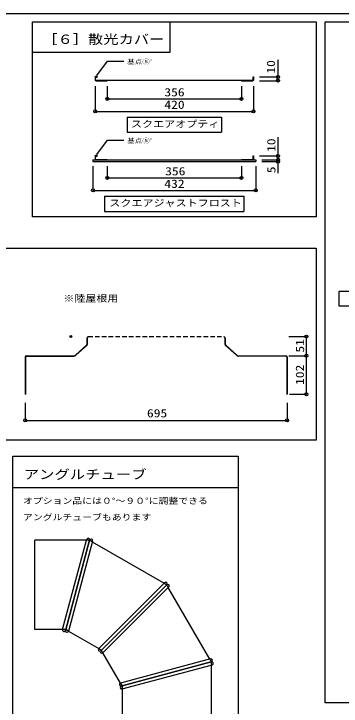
# Model space of a CAD drawing. Units: millimetres at full size, sheet at 1:10. Extents: x -2000 to 2000, y -1400 to 1400.
# Drawn here: x -602 to 267, y -439 to 1400 of the extents above; entities that cross this region are included whole.
import ezdxf
from ezdxf.enums import TextEntityAlignment as Align

# ---------------------------------------------------------------- set-up
doc = ezdxf.new("R2010")
doc.units = ezdxf.units.MM
doc.header["$LTSCALE"] = 10
doc.header["$PDMODE"] = 32
doc.header["$PDSIZE"] = 5
doc.linetypes.add('DASHED1', pattern=[1.8, 1.2, -0.6])
for name, color, linetype in [('0-3_ドーム', 7, 'Continuous'), ('0-4_文字', 7, 'Continuous'), ('8-0', 7, 'Continuous'), ('F-F', 7, 'Continuous')]:
    doc.layers.add(name, color=color, linetype=linetype)
doc.styles.add('ＭＳ ゴシック', font='')
doc.styles.get('ＭＳ ゴシック').set_extended_font_data('MS Gothic')

msp = doc.modelspace()

# ---------------------------------------------------------------- linework, layer by layer
at = {"layer": '0-3_ドーム'}
for p, q in [((-552.75, 861.1), (-552.75, 1379.1)), ((224.61, -430.9), (224.61, 1379.1)), ((-382.06, 1236.02), (-353.3, 1274.02)), ((-353.3, 1274.02), (-310.32, 1274.02)), ((98.93, 1278.21), (98.93, 1222.28)), ((49.5, 1232.28), (99.11, 1232.28)), ((49.5, 1222.28), (98.93, 1222.28)), ((95.6, 1226.56), (95.58, 1226.56)), ((-386.3, 1207.83), (-386.3, 1140.77)), ((-354.3, 1207.83), (-354.3, 1174.16)), ((1.7, 1207.83), (1.7, 1174.16)), ((33.7, 1207.83), (33.7, 1140.95)), ((-354.3, 1174.16), (1.7, 1174.16)), ((-386.13, 1140.95), (33.7, 1140.95)), ((-301.21, 1125.21), (-301.21, 1085.21)), ((-301.21, 1125.21), (-51.4, 1125.21)), ((-51.4, 1125.21), (-51.4, 1085.21)), ((-301.21, 1085.21), (-51.4, 1085.21)), ((98.93, 1072.41), (98.93, 976.6)), ((-382.06, 1026.08), (-353.3, 1064.08)), ((-353.3, 1064.08), (-310.32, 1064.08)), ((49.5, 1022.33), (98.93, 1022.33)), ((-392.3, 995.04), (-392.3, 931)), ((-354.3, 995.04), (-354.3, 964.22)), ((1.7, 995.04), (1.7, 964.22)), ((39.7, 995.04), (39.7, 931)), ((-354.3, 964.22), (1.7, 964.22)), ((-392.3, 931), (39.7, 931)), ((-361.26, 915.26), (8.65, 915.26)), ((8.65, 915.26), (8.65, 875.26)), ((200.31, 861.1), (-552.75, 861.1)), ((-408.42, 537.23), (-408.42, 521.17)), ((-407.62, 537.23), (-407.62, 521.17)), ((-404.61, 542.49), (-404.36, 541.73)), ((-44.61, 542.49), (-44.86, 541.73)), ((-41.6, 521.17), (-41.6, 537.23)), ((-40.8, 521.17), (-40.8, 537.23)), ((-408.63, 520.41), (-437.78, 494.39)), ((-408.01, 519.89), (-437.25, 493.79)), ((-12.07, 493.87), (-41.22, 519.89)), ((-11.44, 494.39), (-40.6, 520.41)), ((-572.11, 488.4), (-572.11, 389.2)), ((-571.31, 488.4), (-571.31, 389.2)), ((-569.31, 491.2), (-443.29, 491.2)), ((-569.31, 490.4), (-443.29, 490.4)), ((-5.94, 491.2), (120.09, 491.2)), ((120.09, 490.4), (-5.94, 490.4)), ((122.09, 488.4), (122.09, 389.2)), ((122.89, 488.4), (122.89, 389.2)), ((127.47, 491.7), (174.78, 491.7)), ((-572.11, 389.2), (-571.31, 389.2)), ((122.09, 389.2), (122.89, 389.2)), ((129.39, 389.2), (174.6, 389.2)), ((-572.01, 366.42), (-572.01, 319.73)), ((122.99, 366.42), (122.99, 319.73)), ((-572.01, 319.91), (122.99, 319.91)), ((1974.61, -430.9), (224.61, -430.9))]:
    msp.add_line(p, q, dxfattribs=at)
at = {"layer": '0-3_ドーム', "linetype": 'DASHED1'}
msp.add_line((-404.61, 542.49), (-44.61, 542.49), dxfattribs=at)
at = {"layer": '0-3_ドーム'}
for points in [[(-187.75, 1379.1), (-187.75, 1297.1), (-552.75, 1297.1)], [(-552.75, 1379.1), (200.31, 1379.1), (200.31, 861.1)], [(-361.26, 915.26), (-361.26, 875.26), (8.65, 875.26)]]:
    msp.add_lwpolyline(points, dxfattribs=at)
for points in [[(-1352.69, 777.1), (200.31, 777.1), (200.31, 267.1), (-1352.69, 267.1)], [(261.72, 663.03), (632.61, 663.03), (632.61, 623.03), (261.72, 623.03)], [(-604.95, 224.93), (-6.35, 224.93), (-6.35, -535.07), (-604.95, -535.07)], [(-604.95, 224.93), (-6.35, 224.93), (-6.35, 140.93), (-604.95, 140.93)]]:
    msp.add_lwpolyline(points, close=True, dxfattribs=at)
for centre in [(98.93, 1232.28), (98.93, 1222.75), (-354.3, 1174.16), (1.7, 1174.16), (-386.3, 1140.95), (33.7, 1140.95), (98.93, 1022.33), (98.93, 1012.33), (98.93, 1007.33), (-354.3, 964.22), (1.7, 964.22), (-392.13, 931), (39.7, 931), (174.6, 491.7), (174.6, 389.2), (-572.01, 319.91), (122.99, 319.91)]:
    msp.add_circle(centre, 4, dxfattribs=at)
for centre, radius, start, end in [((-402.88, 537.23), 5.54, 108.17538, 180), ((-402.88, 537.23), 4.74, 108.17538, 180), ((-46.34, 537.23), 4.74, 0, 71.82462), ((-46.34, 537.23), 5.54, 0, 71.82462), ((-409.95, 521.17), 1.52, 330.09398, 360), ((-409.95, 521.17), 2.33, 326.58383, 360), ((-39.28, 521.17), 2.33, 180, 213.41617), ((-39.28, 521.17), 1.52, 180, 209.90602), ((-569.31, 488.4), 2.8, 90, 180), ((-569.31, 488.4), 2, 90, 180), ((-443.29, 497.55), 6.35, 270, 330.09398), ((-443.29, 497.55), 7.15, 270, 330.09398), ((-5.94, 497.55), 7.15, 210.97065, 270), ((-5.94, 497.55), 6.35, 209.90602, 270), ((120.09, 488.4), 2.8, 0, 90), ((120.09, 488.4), 2, 0, 90)]:
    msp.add_arc(centre, radius, start, end, dxfattribs=at)
for p in [(-383.8, 1232.28), (-383.8, 1022.33), (-451.13, 542.49)]:
    msp.add_point(p, dxfattribs=at)
at = {"layer": '0-4_文字'}
for p in [(127.47, 542.49), (174.6, 389.2)]:
    msp.add_line(p, (174.6, 542.49), dxfattribs=at)
for centre in [(174.6, 542.49), (174.6, 491.7)]:
    msp.add_circle(centre, 4, dxfattribs=at)
at = {"layer": '8-0'}
msp.add_lwpolyline([(-2000, -1400), (2000, -1400), (2000, 1400), (-2000, 1400)], close=True, dxfattribs=at)
at = {"layer": 'F-F'}
for p, q in [((224.61, 1379.1), (1974.61, 1379.1)), ((-386.3, 1232.28), (-385.5, 1232.28)), ((-386.3, 1232.28), (-386.3, 1224.08)), ((-385.5, 1224.08), (-385.5, 1232.28)), ((31.9, 1223.08), (-384.5, 1223.08)), ((-384.5, 1222.28), (-354.3, 1222.28)), ((-379.5, 1223.78), (26.9, 1223.78)), ((-379.5, 1223.08), (-379.5, 1223.78)), ((-354.3, 1223.08), (-354.3, 1222.28)), ((1.7, 1223.08), (1.7, 1222.28)), ((1.7, 1222.28), (31.9, 1222.28)), ((26.9, 1223.08), (26.9, 1223.78)), ((32.9, 1232.28), (33.7, 1232.28)), ((32.9, 1224.08), (32.9, 1232.28)), ((33.7, 1232.28), (33.7, 1224.08)), ((-392.3, 1012.33), (39.7, 1012.33)), ((-386.3, 1022.33), (-385.5, 1022.33)), ((-386.3, 1022.33), (-386.3, 1014.13)), ((-385.5, 1014.13), (-385.5, 1022.33)), ((-384.5, 1013.13), (-354.3, 1013.13)), ((-354.3, 1013.13), (-354.3, 1012.33)), ((1.7, 1013.13), (1.7, 1012.33)), ((1.7, 1013.13), (31.9, 1013.13)), ((32.9, 1022.33), (33.7, 1022.33)), ((32.9, 1014.13), (32.9, 1022.33)), ((33.7, 1022.33), (33.7, 1014.13)), ((39.7, 1012.33), (39.7, 1007.33)), ((55.66, 1012.33), (98.93, 1012.33)), ((55.66, 1007.33), (98.93, 1007.33)), ((-546.88, -235.72), (-546.88, 1.28)), ((-409.41, 1.28), (-546.88, 1.28)), ((-472.92, -235.72), (-409.41, 1.28)), ((-401.13, 1.28), (-464.64, -235.72)), ((-464.64, -235.72), (-401.13, 1.28)), ((-393.96, -2.86), (-401.13, 1.28)), ((-393.41, -0.79), (-457.46, -239.86)), ((-393.96, -2.86), (-203.49, -112.83)), ((-201.97, -111.31), (-376.98, -286.33)), ((-196.31, -116.97), (-369.81, -290.47)), ((-196.31, -116.97), (-369.81, -290.47)), ((-190.66, -122.63), (-365.67, -297.64)), ((-203.49, -112.83), (-196.31, -116.97)), ((-192.17, -124.14), (-196.31, -116.97)), ((-82.2, -314.62), (-192.17, -124.14)), ((-472.92, -235.72), (-546.88, -235.72)), ((-464.64, -235.72), (-472.92, -235.72)), ((-464.64, -235.72), (-465.19, -237.79)), ((-457.46, -239.86), (-376.98, -286.33)), ((-319.2, -378.12), (-365.67, -297.64)), ((-80.13, -314.06), (-319.2, -378.12)), ((-315.06, -385.29), (-78.06, -321.79)), ((-78.06, -321.79), (-315.06, -385.29)), ((-315.06, -393.58), (-78.06, -330.07)), ((-82.2, -314.62), (-78.06, -321.79)), ((-78.06, -330.07), (-78.06, -479.54)), ((-315.06, -385.29), (-317.13, -385.85)), ((-315.06, -385.29), (-315.06, -393.58)), ((-315.06, -393.58), (-315.06, -479.54))]:
    msp.add_line(p, q, dxfattribs=at)
for points in [[(-392.3, 1012.33), (-392.3, 1007.33), (39.7, 1007.33)], [(-401.13, 1.28), (-409.41, 1.28), (-408.86, 3.35)], [(-457.46, -239.86), (-464.64, -235.72), (-465.19, -237.79)], [(-376.98, -286.33), (-369.81, -290.47), (-371.33, -291.98)], [(-365.67, -297.64), (-369.81, -290.47), (-371.33, -291.98)], [(-78.06, -321.79), (-78.06, -330.07), (-75.99, -329.52)], [(-319.2, -378.12), (-315.06, -385.29), (-317.13, -385.85)]]:
    msp.add_lwpolyline(points, dxfattribs=at)
for centre, radius, start, end in [((-384.5, 1224.08), 1.8, 180, 270), ((-384.5, 1224.08), 1, 180, 270), ((31.9, 1224.08), 1, 270, 0), ((31.9, 1224.08), 1.8, 270, 0), ((-384.5, 1014.13), 1.8, 180, 270), ((-384.5, 1014.13), 1, 180, 270), ((31.9, 1014.13), 1, 270, 0), ((31.9, 1014.13), 1.8, 270, 0), ((-405, 2.32), 4, 345, 165), ((-397.27, 0.25), 4, 345, 165), ((-199.14, -114.14), 4, 315, 135), ((-193.49, -119.8), 4, 315, 135), ((-469.05, -236.75), 4, 165, 345), ((-461.33, -238.82), 4, 165, 345), ((-374.15, -289.15), 4, 135, 315), ((-368.5, -294.81), 4, 135, 315), ((-79.1, -317.93), 4, 285, 105), ((-77.03, -325.65), 4, 285, 105), ((-318.17, -381.98), 4, 105, 285), ((-316.1, -389.71), 4, 105, 285)]:
    msp.add_arc(centre, radius, start, end, dxfattribs=at)

# ---------------------------------------------------------------- texts
at = {"layer": '0-3_ドーム', "style": 'ＭＳ ゴシック', "width": 1.2}
for s, height, p in [('［６］散光カバー', 24.75, (-526.79, 1312.69)), ('基点⑤’', 11.94, (-301.32, 1263.25)), ('356', 21.99, (-202.77, 1174.16)), ('420', 21.99, (-202.77, 1140.95)), ('スクエアオプティ', 17.91, (-291.28, 1092.99)), ('基点⑤’', 11.94, (-301.32, 1053.3)), ('356', 21.99, (-200.59, 964.31)), ('432', 21.99, (-202.77, 931)), ('スクエアジャストフロスト', 17.91, (-348.77, 883.05)), ('※陸屋根用', 17.8, (-470.69, 629.66)), ('695', 21.99, (-248.92, 321.29)), ('アングルチューブ', 24.89, (-575.95, 156.54)), ('オプション品には０°～９０°に調整できる', 16, (-577.95, 93.28)), ('アングルチューブもあります', 16, (-577.95, 49.71))]:
    msp.add_text(s, height=height, dxfattribs=at).set_placement(p, align=Align.BOTTOM_LEFT)
for s, p in [('10', (97.85, 1241.09)), ('10', (98.61, 1033.1)), ('102', (174.6, 413.98))]:
    msp.add_text(s, height=21.99, rotation=90, dxfattribs=at).set_placement(p, align=Align.BOTTOM_LEFT)
at = {"layer": '0-4_文字', "style": 'ＭＳ ゴシック', "width": 1.2}
msp.add_text('51', height=21.99, rotation=90, dxfattribs=at).set_placement((174.88, 499.96), align=Align.BOTTOM_LEFT)
at = {"layer": 'F-F', "style": 'ＭＳ ゴシック', "width": 1.2}
msp.add_text('5', height=21.99, rotation=90, dxfattribs=at).set_placement((98.93, 976.6), align=Align.BOTTOM_LEFT)

doc.saveas('drawing.dxf')
